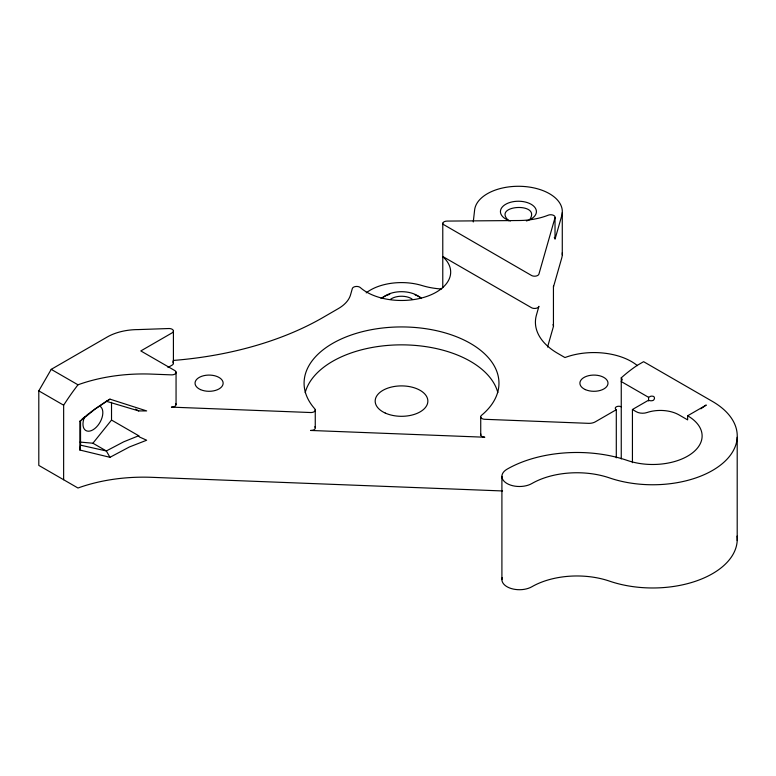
<?xml version="1.0" encoding="UTF-8"?>
<svg xmlns="http://www.w3.org/2000/svg" width="776" height="776" viewBox="0 0 776 776"><rect width="100%" height="100%" fill="white"/><g stroke="black" fill="none" stroke-linecap="round" stroke-linejoin="round"><path stroke-width="1.16" d="M473.263 221.965L474.621 209.976A43.892 25.336 0 0 1 523.422 186.444A43.892 25.336 0 0 1 561.727 215.747L555.024 239.202L555.024 217.697A4.384 2.532 0 0 0 553.055 215.146A4.384 2.532 0 0 0 548.215 215.194A52.671 30.41 0 0 1 519.134 220.52L447.121 221.082A4.384 2.532 0 0 0 442.805 224.119L531.482 275.451A4.384 2.532 0 0 0 535.935 276.072A4.384 2.532 0 0 0 538.922 274.074L555.024 217.697M79.879 450.031L80.539 445.162L80.539 420.379L79.879 421.436L79.879 450.031L109.969 457.306L129.408 446.966L146.664 440.225L139.525 437.004L138.71 435.753L111.521 420.058L111.521 402.317M547.555 347.056L553.443 326.454L553.443 287.023L561.727 258.03A43.892 25.336 0 0 0 562.27 252.792M502.557 490.956L151.727 477.318A123.365 71.227 0 0 0 77.969 488.017L38.8 465.406L38.8 390.861L51.216 369.357L107.243 337.007A43.892 25.336 0 0 1 138.206 329.587L168.528 328.539A4.384 2.532 0 0 1 172.99 329.945A4.384 2.532 0 0 1 172.146 332.846L140.815 350.936L174.784 370.55A4.384 2.532 0 0 1 175.677 373.392A4.384 2.532 0 0 1 171.389 374.866L151.727 374.11A123.365 71.227 0 0 0 77.969 384.799L51.216 369.357M77.969 384.799L73.701 390.493A243.431 198.724 -60 0 0 63.651 405.208L63.632 479.733M80.103 442.077L92.907 443.222L111.521 420.058M529.736 219.569C541.852 201.75 491.179 204.903 508.794 220.762M79.879 421.436L95.215 408.991L109.969 399.145L146.664 410.921L138.71 410.921L106.351 401.279L93.896 409.738M81.984 419.147L85.127 416.528M648.571 400.95L648.571 397.322L651.015 396.129L652.994 396.235A3.395 2.415 -15.8 0 1 654.313 397.215L654.488 398.699L653.538 400.193A3.511 2.027 0 0 1 648.571 400.193L632.43 409.505L632.43 462.69M85.893 415.897L89.046 413.404M89.871 412.764L93.033 410.388M109.969 399.145L106.351 401.279M167.965 367.514L172.146 365.098A4.384 2.532 0 0 0 172.592 361.82M621.256 406.847L620.878 406.653A3.511 2.027 0 0 0 616.125 406.954A3.511 2.027 0 0 0 616.299 409.709L595.25 421.863A8.779 5.063 0 0 1 588.45 423.337L484.806 419.302A4.384 2.532 0 0 1 481.139 417.876A4.384 2.532 0 0 1 481.498 415.335A97.436 56.26 0 0 0 469.431 342.846A97.436 56.26 0 0 0 343.593 337.958A97.436 56.26 0 0 0 314.804 408.855A4.384 2.532 0 0 1 314.571 411.396A4.384 2.532 0 0 1 310.604 412.531L171.389 407.128A4.384 2.532 0 0 0 175.657 403.52M632.43 409.505L636.33 411.755A8.779 5.063 0 0 0 646.99 412.541A26.335 15.2 0 0 1 678.99 414.888L687.643 419.884L687.643 415.781L706.267 405.033A117.962 68.104 -60 0 0 700.873 408.816M138.71 435.753L123.675 441.835L106.331 450.953L80.539 445.162M648.571 397.322L621.256 381.559L622.284 379.542L621.256 377.844A117.962 68.104 -60 0 1 637.397 365.273L643.605 361.684L712.475 401.444A84.535 48.801 0 0 1 719.439 465.91A84.535 48.801 0 0 1 609.529 477.919A63.758 36.812 0 0 0 531.87 483.535A17.557 10.136 0 0 1 507.048 483.535A17.557 10.136 0 0 1 507.048 469.199A98.872 57.084 0 0 1 627.454 460.488A49.422 28.528 0 0 0 691.717 453.465A49.422 28.528 0 0 0 687.643 415.781M135.567 409.107L138.71 410.921M38.8 390.861L63.632 405.198M92.907 443.222L106.331 450.953L109.969 457.306M737.2 437.325L737.2 540.542M621.256 377.844L621.256 458.917M616.299 409.709L616.299 457.821M562.28 212.605L562.28 254.897M501.907 476.367L501.907 579.585M480.732 417.022L480.732 434.938M442.776 223.226L442.776 287.731M315.26 409.699L315.26 427.615M176.055 372.102L176.055 404.364M173.417 331.255L173.417 363.507M510.462 220.937A17.994 10.389 0 0 1 503.682 205.659A17.994 10.389 0 0 1 530.862 204.117A17.994 10.389 0 0 1 529.377 219.86M528.417 220.258A17.994 10.389 0 0 1 526.38 220.937M553.424 286.15A4.384 2.532 0 0 1 553.443 287.023M552.89 324.746A4.384 2.532 0 0 1 553.443 326.454M554.277 237.33A4.384 2.532 0 0 1 554.976 238.222M637.416 365.641A53.04 30.623 0 0 0 564.957 357.552L557.808 353.42A76.446 44.135 0 0 1 536.439 315.027L538.922 306.326A4.384 2.532 0 0 1 535.935 308.324A4.384 2.532 0 0 1 531.482 307.703L442.883 256.555L443.368 257.205A49.16 28.382 0 0 1 427.848 296.063A49.16 28.382 0 0 1 360.345 287.595A4.384 2.532 0 0 0 355.767 286.499A4.384 2.532 0 0 0 352.333 288.565L350.548 294.832A43.892 25.336 0 0 1 338.346 308.596L323.272 317.335A261.793 151.145 0 0 1 173.164 360.452M441.534 289.002A53.398 30.827 0 0 1 422.144 285.568A43.892 25.336 0 0 0 366.204 292.882M381.006 298.401A26.335 15.2 0 0 1 389.756 294.327M415.141 294.919A26.335 15.2 0 0 1 420.873 297.625M382.442 298.091A21.941 12.668 0 0 1 401.968 291.679A21.941 12.668 0 0 1 421.019 298.537M390.57 299.264A14.046 8.109 0 0 1 411.978 298.935M737.074 536.129A84.535 48.801 0 0 1 696.78 580.817A84.535 48.801 0 0 1 609.529 581.137A63.758 36.812 0 0 0 531.87 586.753A17.557 10.136 0 0 1 511.18 588.518A17.557 10.136 0 0 1 502.237 577.606M480.848 434.056A4.384 2.532 0 0 0 484.806 437.227L310.604 430.457A4.384 2.532 0 0 0 314.571 429.322A4.384 2.532 0 0 0 314.804 426.771M305.191 392.627A97.436 56.26 0 0 1 401.483 344.854A97.436 56.26 0 0 1 497.833 392.588M99.929 406.226A14.046 8.109 -60 0 1 100.405 421.572A14.046 8.109 -60 0 1 86.951 431.01A14.046 8.109 -60 0 1 84.545 417.013M200.489 389.6A14.046 8.109 0 0 0 223.013 384.285A14.046 8.109 0 0 0 203.778 375.681A14.046 8.109 0 0 0 200.489 389.6M585.346 389.6A14.046 8.109 0 0 0 607.87 384.285A14.046 8.109 0 0 0 588.635 375.681A14.046 8.109 0 0 0 585.346 389.6M385.284 413.075A26.335 15.2 0 0 0 427.595 403.248A26.335 15.2 0 0 0 391.686 387.001A26.335 15.2 0 0 0 385.284 413.075"/></g></svg>
